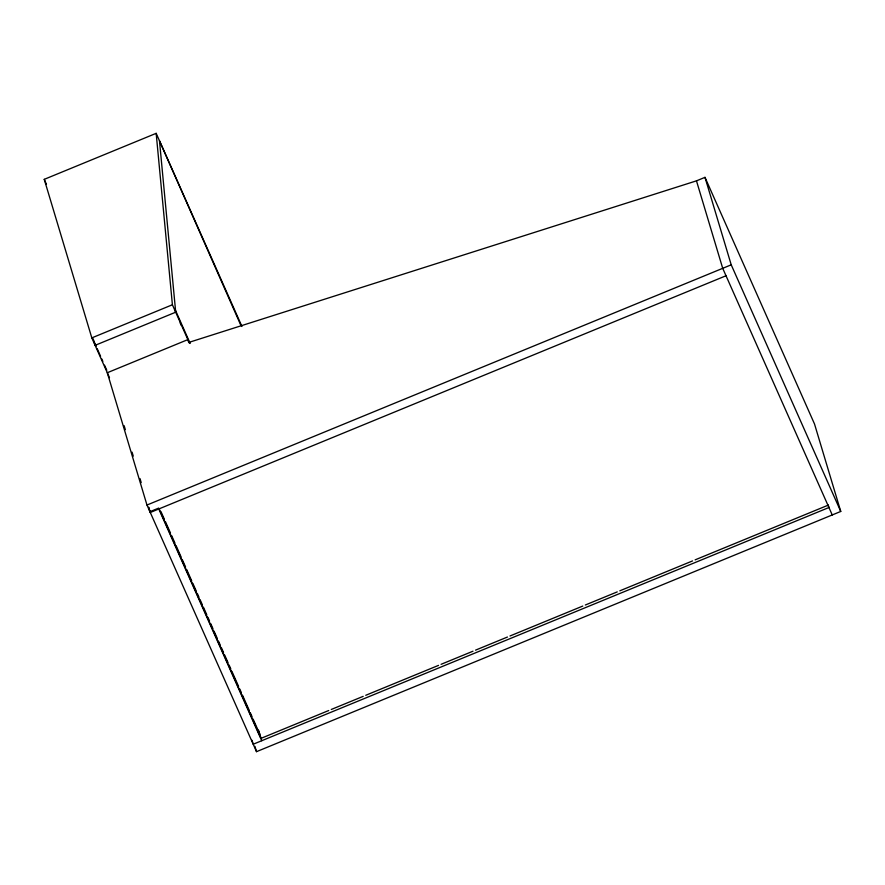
<?xml version="1.0" encoding="UTF-8"?>
<svg xmlns="http://www.w3.org/2000/svg" width="885" height="885" viewBox="0 0 885 885"><rect width="100%" height="100%" fill="white"/><g stroke="black" fill="none" stroke-linecap="round" stroke-linejoin="round"><path stroke-width="1.33" d="M109.497 377.696L91.819 337.893L44.25 179.345L156.169 133.336L241.948 326.465M91.819 337.893L172.398 304.761L156.169 133.336M240.952 325.569L159.477 140.77L175.706 312.195L95.115 345.338L93.135 338.723M696.473 180.85L704.98 177.343L814.51 423.981L840.75 511.453L256.517 751.664L146.976 505.036L107.284 372.74L187.874 339.608L188.726 342.451L696.473 180.85L722.713 268.321L832.243 514.948M146.976 505.036L731.22 264.825L704.98 177.343M726.021 275.755L150.284 512.481L148.702 507.182M328.722 710.522L261.053 738.344L158.902 508.322M331.267 709.471L363.193 696.351M365.737 695.3L438.517 665.376M441.062 664.325L472.988 651.205M475.533 650.154L507.448 637.034M510.003 635.983L582.772 606.059M585.328 605.008L617.243 591.888M619.799 590.837L692.568 560.913M695.123 559.862L827.895 505.28M731.22 264.825L840.75 511.453M175.02 309.308L190.164 343.413M172.398 304.761L189.523 343.325M180.153 322.837L181.281 325.359M44.25 179.345L46.451 184.312M93.876 341.179L96.111 346.234M97.239 348.756L100.602 356.334M101.731 358.867L102.848 361.39M104.53 365.184L106.775 370.229M161.004 511.707L164.356 519.252M165.473 521.763L170.495 533.069M171.613 535.591L174.953 543.125M176.071 545.647L181.093 556.953M182.21 559.475L185.562 567.008M186.68 569.531L191.702 580.837M192.819 583.348L196.171 590.892M197.289 593.404L198.959 597.176M200.076 599.687L202.311 604.721M203.428 607.232L206.78 614.776M207.898 617.288L209.568 621.06M210.685 623.571L212.92 628.604M214.037 631.116L217.378 638.66M218.495 641.171L220.177 644.944M221.294 647.455L223.529 652.488M224.635 655L227.987 662.544M229.104 665.055L230.786 668.828M231.892 671.339L238.596 686.417M239.713 688.939L241.384 692.712M242.501 695.223L249.205 710.301M250.322 712.823L251.993 716.584M253.11 719.107L259.814 734.185M828.161 504.904L828.935 507.514L253.21 744.23L252.015 740.258M174.765 309.086L175.706 312.195M258.542 730.147L261.717 740.734L158.448 508.2L149.941 511.696L148.746 507.724M254.924 746.376L256.517 751.664M124.132 425.674L125.327 429.645M132.075 452.147L133.259 456.118M140.007 478.608L141.202 482.579"/></g></svg>
